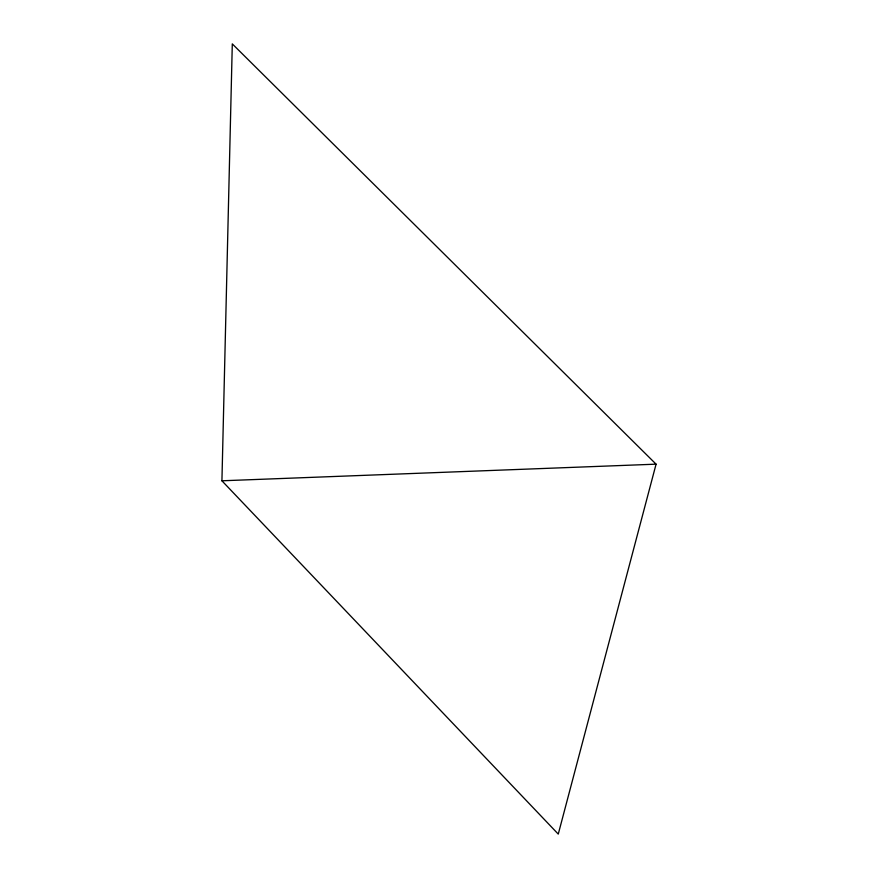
<?xml version="1.0" encoding="UTF-8"?>
<svg xmlns="http://www.w3.org/2000/svg" width="878" height="878" viewBox="0 0 878 878"><rect width="100%" height="100%" fill="white"/><g stroke="black" fill="none" stroke-linecap="round" stroke-linejoin="round"><path stroke-width="1.32" d="M221.925 480.793L232.297 43.9L656.075 464.166L558.265 834.1L221.925 480.793L656.075 464.166"/></g></svg>
